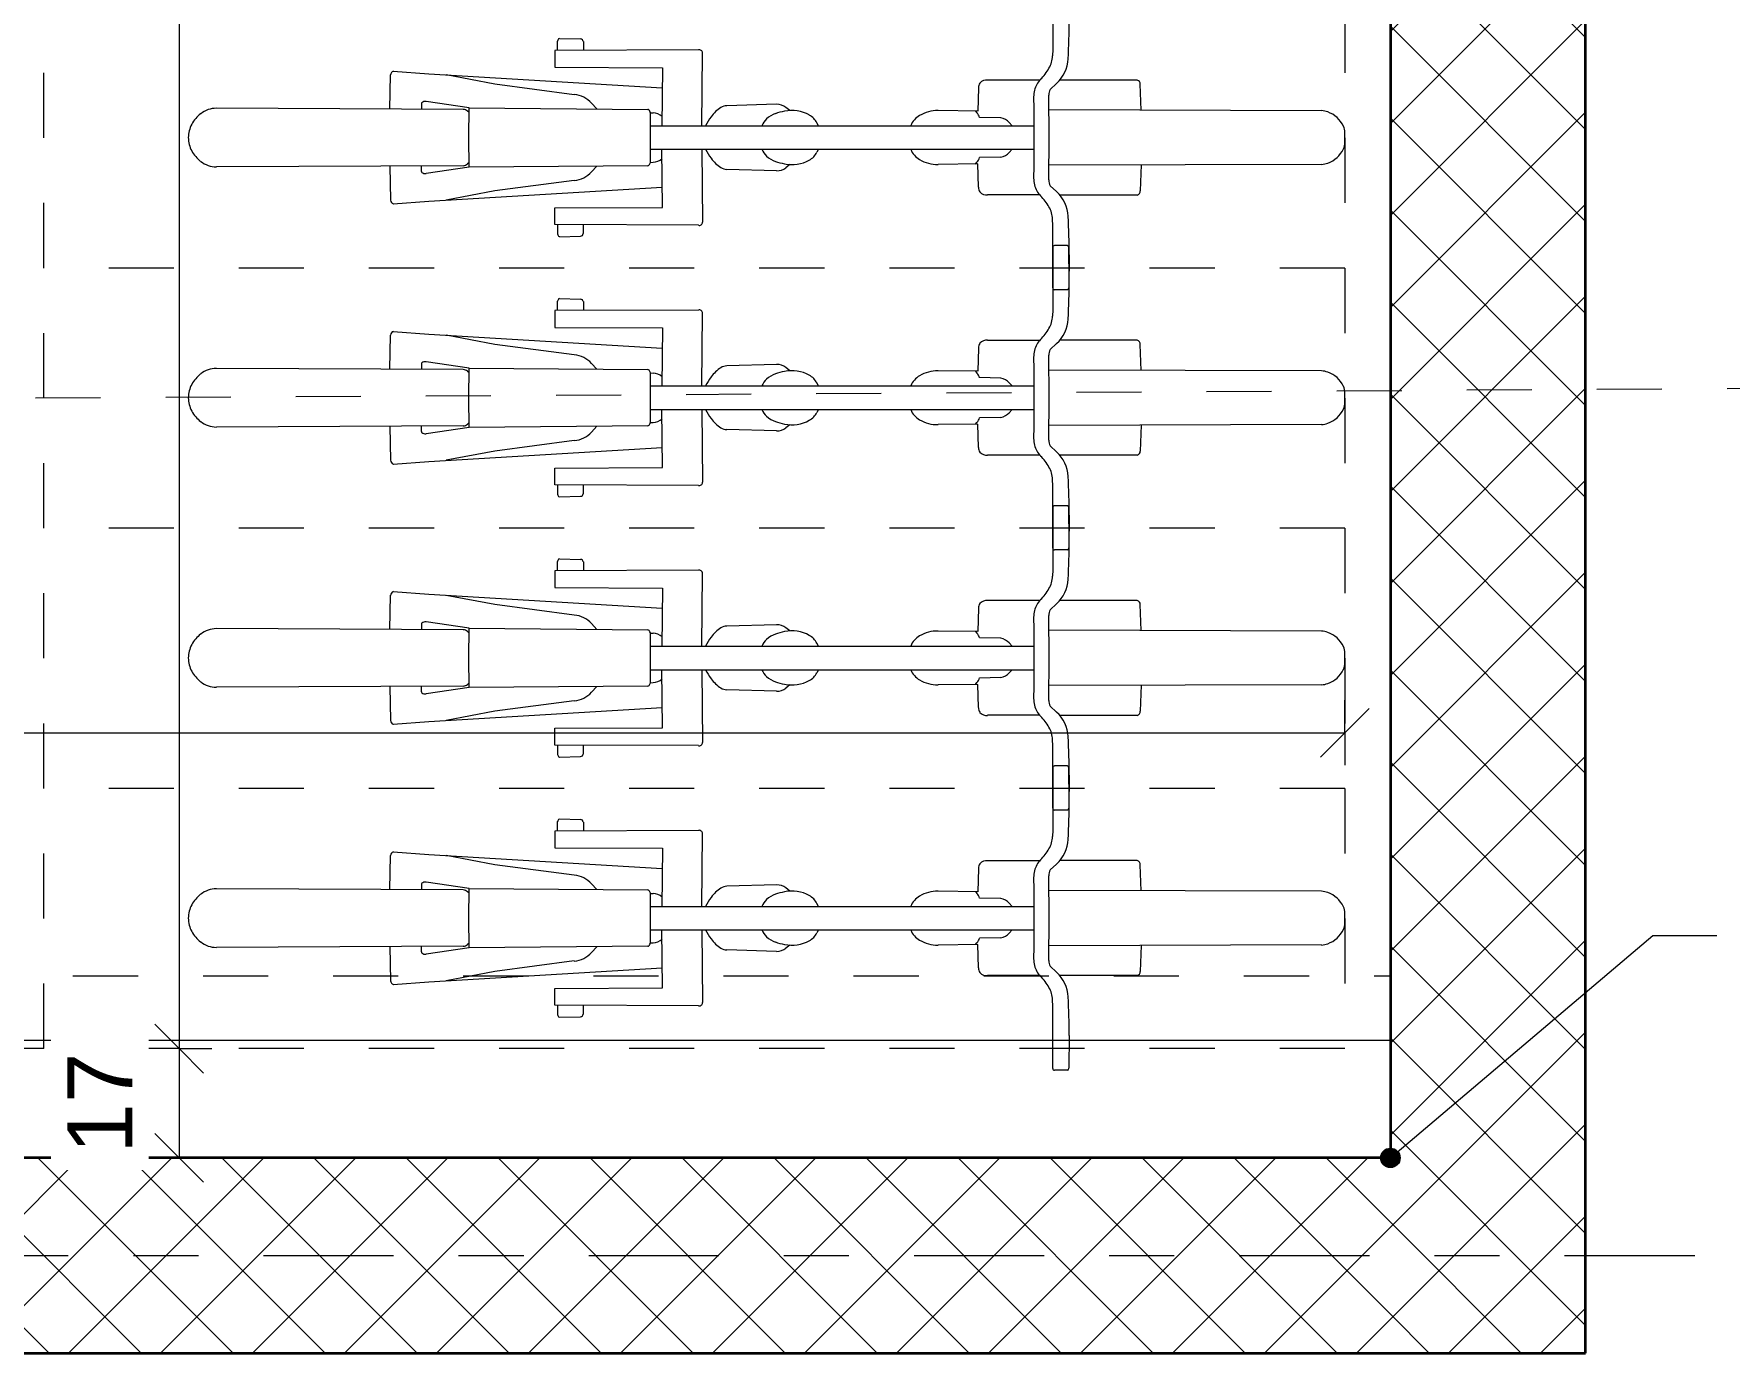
# Model space of a CAD drawing. Header units: metres. Extents: x -86 to 44, y -23 to 39.
# Drawn here: x 23.367 to 25.974, y -17.733 to -15.706 of the extents above; entities that cross this region are included whole.
import ezdxf

# ---------------------------------------------------------------- set-up
doc = ezdxf.new("R2010")
doc.units = ezdxf.units.M
for name, pattern in [('_Rasterlinie_', [0.375, 0.2, -0.05, 0.075, -0.05]), ('_Strichliert - Fein_', [0.15, 0.1, -0.05]), ('_Verdeckte Linien_', [0.15, 0.1, -0.05]), ('Gestrichelt', [0.1, 0.05, -0.05])]:
    doc.linetypes.add(name, pattern=pattern)
for name, color, linetype, lineweight in [('A-____-____-DIMS', 7, 'Continuous', 5), ('A-____-____-DIMS-50', 7, 'Continuous', 5), ('A-DETL-GENF-HDLN', 7, '_Verdeckte Linien_', 9), ('A-DETL-GENF-OTLN', 7, 'Continuous', 9), ('A-FLOR-____-OTLN', 7, 'Continuous', 9), ('A-WALL-____-MCUT', 7, 'Continuous', 35), ('A-WALL-____-PATT', 7, 'Continuous', 35), ('C-PRKG-____-HDLN', 7, '_Verdeckte Linien_', 9), ('C-PRKG-____-OTLN', 7, 'Continuous', 9), ('G-____-____-DIMS', 7, 'Continuous', 5), ('S-GRID-____-OTLN', 7, 'Continuous', 5)]:
    doc.layers.add(name, color=color, linetype=linetype, lineweight=lineweight)
doc.layers.add('A-DETL-____-OTLN', color=5, linetype='Continuous', lineweight=9, true_color=0x0000ff)
doc.styles.add('Arial_1', font='arial.ttf', dxfattribs={"height": 0.1})
doc.dimstyles.new('SUB_Rohbau_fein_6', dxfattribs={"dimscale": 0.3048, "dimtxt": 0.102026, "dimasz": 0.246063, "dimexe": 0.164042, "dimexo": 0.0625, "dimgap": 0.123031, "dimtad": 1, "dimdec": 1, "dimlfac": 100, "dimrnd": 0.5, "dimdsep": 46, "dimtxsty": 'Arial_1', "dimblk1": 'OBLIQUE', "dimblk2": 'OBLIQUE', "dimsah": 1, "dimcen": 0.09, "dimazin": 0, "dimtfac": 1, "dimtdec": 4, "dimtix": 1, "dimtmove": 0, "dimatfit": 3, "dimfxl": 0.164042, "dimfxlon": 1, "dimtvp": 1, "dimtfill": 1, "dimtolj": 1, "dimtzin": 0, "dimarcsym": 2})
doc.dimstyles.new('SUB_Rohbau_fein_7', dxfattribs={"dimscale": 0.3048, "dimtxt": 0.102026, "dimasz": 0.246063, "dimexe": 0.164042, "dimexo": 0.0625, "dimgap": 0.123031, "dimtad": 1, "dimrnd": 0.005, "dimzin": 0, "dimdsep": 46, "dimtxsty": 'Arial_1', "dimblk1": 'OBLIQUE', "dimblk2": 'OBLIQUE', "dimsah": 1, "dimcen": 0.09, "dimazin": 0, "dimtfac": 1, "dimtdec": 4, "dimtix": 1, "dimtmove": 0, "dimatfit": 3, "dimfxl": 0.164042, "dimfxlon": 1, "dimtvp": 1, "dimtfill": 1, "dimtolj": 1, "dimtzin": 0, "dimarcsym": 2})
pattern_1 = [(45, (0, 0), (-0.07071068, 0.07071068), []), (135, (0, 0), (-0.07071068, -0.07071068), [])]

# ---------------------------------------------------------------- blocks, each defined once
blk = doc.blocks.new('Fahrradstellplatz - Fahrradstellplatz-23804821--01_UG_OK_FFB_AF')
at = {"layer": 'A-DETL-GENF-HDLN', "color": 253, "true_color": 0x999999}
for p, q in [((0, 2), (0.4, 2)), ((0, 0), (0, 2)), ((0.4, 2), (0.8, 2)), ((0.4, 0), (0.4, 2)), ((0.4, 0), (0.4, 2)), ((0.8, 2), (1.2, 2)), ((0.8, 0), (0.8, 2)), ((0.8, 0), (0.8, 2)), ((1.2, 2), (1.6, 2)), ((1.2, 0), (1.2, 2)), ((1.2, 0), (1.2, 2)), ((0.4, 0), (0, 0)), ((1.2, 0), (0.8, 0)), ((1.6, 0), (1.2, 0)), ((0.8, 0), (0.4, 0))]:
    blk.add_line(p, q, dxfattribs=at)
at = {"layer": 'A-DETL-GENF-OTLN', "color": 253, "true_color": 0x999999}
for p, q in [((0.1573, 1.3551), (0.1556, 1.7345)), ((0.2439, 1.3551), (0.2456, 1.7345)), ((0.5573, 1.3551), (0.5556, 1.7345)), ((0.6439, 1.3551), (0.6456, 1.7345)), ((0.9573, 1.3551), (0.9556, 1.7345)), ((1.0439, 1.3551), (1.0456, 1.7345)), ((1.3573, 1.3551), (1.3556, 1.7345)), ((1.4439, 1.3551), (1.4456, 1.7345)), ((0.0987, 1.4626), (0.1028, 1.408)), ((0.1568, 1.4679), (0.1043, 1.4669)), ((0.2444, 1.4679), (0.2969, 1.4669)), ((0.3025, 1.4626), (0.2984, 1.408)), ((0.4987, 1.4626), (0.5028, 1.408)), ((0.5568, 1.4679), (0.5043, 1.4669)), ((0.6444, 1.4679), (0.6969, 1.4669)), ((0.7025, 1.4626), (0.6984, 1.408)), ((0.8987, 1.4626), (0.9028, 1.408)), ((0.9568, 1.4679), (0.9043, 1.4669)), ((1.0444, 1.4679), (1.0969, 1.4669)), ((1.1025, 1.4626), (1.0984, 1.408)), ((1.2987, 1.4626), (1.3028, 1.408)), ((1.3568, 1.4679), (1.3043, 1.4669)), ((1.4444, 1.4679), (1.4969, 1.4669)), ((1.5025, 1.4626), (1.4984, 1.408)), ((0.1028, 1.408), (0.1243, 1.0493)), ((0.155, 1.3458), (0.1452, 1.4123)), ((0.1486, 1.4194), (0.157, 1.4194)), ((0.2526, 1.4194), (0.2442, 1.4194)), ((0.2462, 1.3458), (0.256, 1.4123)), ((0.2984, 1.408), (0.2769, 1.0493)), ((0.5028, 1.408), (0.5243, 1.0493)), ((0.555, 1.3458), (0.5452, 1.4123)), ((0.5486, 1.4194), (0.557, 1.4194)), ((0.6526, 1.4194), (0.6442, 1.4194)), ((0.6462, 1.3458), (0.656, 1.4123)), ((0.6984, 1.408), (0.6769, 1.0493)), ((0.9028, 1.408), (0.9243, 1.0493)), ((0.955, 1.3458), (0.9452, 1.4123)), ((0.9486, 1.4194), (0.957, 1.4194)), ((1.0526, 1.4194), (1.0442, 1.4194)), ((1.0462, 1.3458), (1.056, 1.4123)), ((1.0984, 1.408), (1.0769, 1.0493)), ((1.3028, 1.408), (1.3243, 1.0493)), ((1.355, 1.3458), (1.3452, 1.4123)), ((1.3486, 1.4194), (1.357, 1.4194)), ((1.4526, 1.4194), (1.4442, 1.4194)), ((1.4462, 1.3458), (1.456, 1.4123)), ((1.4984, 1.408), (1.4769, 1.0493)), ((0.1186, 1.3065), (0.1044, 1.3816)), ((0.2826, 1.3065), (0.2968, 1.3816)), ((0.5186, 1.3065), (0.5044, 1.3816)), ((0.6826, 1.3065), (0.6968, 1.3816)), ((0.9186, 1.3065), (0.9044, 1.3816)), ((1.0826, 1.3065), (1.0968, 1.3816)), ((1.3186, 1.3065), (1.3044, 1.3816)), ((1.4826, 1.3065), (1.4968, 1.3816)), ((0.155, 1.3458), (0.2006, 1.3465)), ((0.1573, 1.0716), (0.155, 1.3458)), ((0.1623, 1.3459), (0.16, 1.3486)), ((0.2006, 1.3465), (0.2462, 1.3458)), ((0.2389, 1.3459), (0.2411, 1.3486)), ((0.2462, 1.3458), (0.2439, 1.0716)), ((0.555, 1.3458), (0.6006, 1.3465)), ((0.5573, 1.0716), (0.555, 1.3458)), ((0.5623, 1.3459), (0.56, 1.3486)), ((0.6006, 1.3465), (0.6462, 1.3458)), ((0.6389, 1.3459), (0.6411, 1.3486)), ((0.6462, 1.3458), (0.6439, 1.0716)), ((0.955, 1.3458), (1.0006, 1.3465)), ((0.9573, 1.0716), (0.955, 1.3458)), ((0.9623, 1.3459), (0.96, 1.3486)), ((1.0006, 1.3465), (1.0462, 1.3458)), ((1.0389, 1.3459), (1.0411, 1.3486)), ((1.0462, 1.3458), (1.0439, 1.0716)), ((1.355, 1.3458), (1.4006, 1.3465)), ((1.3573, 1.0716), (1.355, 1.3458)), ((1.3623, 1.3459), (1.36, 1.3486)), ((1.4006, 1.3465), (1.4462, 1.3458)), ((1.4389, 1.3459), (1.4411, 1.3486)), ((1.4462, 1.3458), (1.4439, 1.0716)), ((0.1347, 1.1845), (0.1186, 1.3065)), ((0.2664, 1.1845), (0.2826, 1.3065)), ((0.5347, 1.1845), (0.5186, 1.3065)), ((0.6664, 1.1845), (0.6826, 1.3065)), ((0.9347, 1.1845), (0.9186, 1.3065)), ((1.0664, 1.1845), (1.0826, 1.3065)), ((1.3347, 1.1845), (1.3186, 1.3065)), ((1.4664, 1.1845), (1.4826, 1.3065)), ((0.0482, 1.2074), (0.0491, 1.1747)), ((0.0666, 1.2102), (0.0523, 1.21)), ((0.0658, 0.9937), (0.0667, 1.2142)), ((0.0667, 1.2142), (0.0925, 1.2142)), ((0.0925, 1.2142), (0.0933, 1.049)), ((0.3087, 1.2142), (0.3079, 1.049)), ((0.3345, 1.2142), (0.3087, 1.2142)), ((0.3354, 0.9937), (0.3345, 1.2142)), ((0.3345, 1.2102), (0.3489, 1.21)), ((0.353, 1.2074), (0.3521, 1.1747)), ((0.4482, 1.2074), (0.4491, 1.1747)), ((0.4666, 1.2102), (0.4523, 1.21)), ((0.4658, 0.9937), (0.4667, 1.2142)), ((0.4667, 1.2142), (0.4925, 1.2142)), ((0.4925, 1.2142), (0.4933, 1.049)), ((0.7087, 1.2142), (0.7079, 1.049)), ((0.7345, 1.2142), (0.7087, 1.2142)), ((0.7354, 0.9937), (0.7345, 1.2142)), ((0.7345, 1.2102), (0.7489, 1.21)), ((0.753, 1.2074), (0.7521, 1.1747)), ((0.8482, 1.2074), (0.8491, 1.1747)), ((0.8666, 1.2102), (0.8523, 1.21)), ((0.8658, 0.9937), (0.8667, 1.2142)), ((0.8667, 1.2142), (0.8925, 1.2142)), ((0.8925, 1.2142), (0.8933, 1.049)), ((1.1087, 1.2142), (1.1079, 1.049)), ((1.1345, 1.2142), (1.1087, 1.2142)), ((1.1354, 0.9937), (1.1345, 1.2142)), ((1.1345, 1.2102), (1.1489, 1.21)), ((1.153, 1.2074), (1.1521, 1.1747)), ((1.2482, 1.2074), (1.2491, 1.1747)), ((1.2666, 1.2102), (1.2523, 1.21)), ((1.2658, 0.9937), (1.2667, 1.2142)), ((1.2667, 1.2142), (1.2925, 1.2142)), ((1.2925, 1.2142), (1.2933, 1.049)), ((1.5087, 1.2142), (1.5079, 1.049)), ((1.5345, 1.2142), (1.5087, 1.2142)), ((1.5354, 0.9937), (1.5345, 1.2142)), ((1.5345, 1.2102), (1.5489, 1.21)), ((1.553, 1.2074), (1.5521, 1.1747)), ((0.0529, 1.1705), (0.0665, 1.1702)), ((0.1567, 1.1498), (0.1478, 1.1579)), ((0.2445, 1.1498), (0.2534, 1.1579)), ((0.3483, 1.1705), (0.3347, 1.1702)), ((0.4529, 1.1705), (0.4665, 1.1702)), ((0.5567, 1.1498), (0.5478, 1.1579)), ((0.6445, 1.1498), (0.6534, 1.1579)), ((0.7483, 1.1705), (0.7347, 1.1702)), ((0.8529, 1.1705), (0.8665, 1.1702)), ((0.9567, 1.1498), (0.9478, 1.1579)), ((1.0445, 1.1498), (1.0534, 1.1579)), ((1.1483, 1.1705), (1.1347, 1.1702)), ((1.2529, 1.1705), (1.2665, 1.1702)), ((1.3567, 1.1498), (1.3478, 1.1579)), ((1.4445, 1.1498), (1.4534, 1.1579)), ((1.5483, 1.1705), (1.5347, 1.1702)), ((0.0933, 1.049), (0.1825, 1.0497)), ((0.1604, 1.0681), (0.1621, 1.0675)), ((0.1621, 1.0675), (0.2006, 1.0674)), ((0.1624, 1.0675), (0.1627, 1.0634)), ((0.1825, 1.0675), (0.1825, 0.478)), ((0.2006, 1.0674), (0.2391, 1.0675)), ((0.2187, 1.0675), (0.2187, 0.478)), ((0.3079, 1.049), (0.2187, 1.0497)), ((0.2387, 1.0675), (0.2385, 1.0634)), ((0.2391, 1.0675), (0.2408, 1.0681)), ((0.4933, 1.049), (0.5825, 1.0497)), ((0.5604, 1.0681), (0.5621, 1.0675)), ((0.5621, 1.0675), (0.6006, 1.0674)), ((0.5624, 1.0675), (0.5627, 1.0634)), ((0.5825, 1.0675), (0.5825, 0.478)), ((0.6006, 1.0674), (0.6391, 1.0675)), ((0.6187, 1.0675), (0.6187, 0.478)), ((0.7079, 1.049), (0.6187, 1.0497)), ((0.6387, 1.0675), (0.6385, 1.0634)), ((0.6391, 1.0675), (0.6408, 1.0681)), ((0.8933, 1.049), (0.9825, 1.0497)), ((0.9604, 1.0681), (0.9621, 1.0675)), ((0.9621, 1.0675), (1.0006, 1.0674)), ((0.9624, 1.0675), (0.9627, 1.0634)), ((0.9825, 1.0675), (0.9825, 0.478)), ((1.0006, 1.0674), (1.0391, 1.0675)), ((1.0187, 1.0675), (1.0187, 0.478)), ((1.1079, 1.049), (1.0187, 1.0497)), ((1.0387, 1.0675), (1.0385, 1.0634)), ((1.0391, 1.0675), (1.0408, 1.0681)), ((1.2933, 1.049), (1.3825, 1.0497)), ((1.3604, 1.0681), (1.3621, 1.0675)), ((1.3621, 1.0675), (1.4006, 1.0674)), ((1.3624, 1.0675), (1.3627, 1.0634)), ((1.3825, 1.0675), (1.3825, 0.478)), ((1.4006, 1.0674), (1.4391, 1.0675)), ((1.4187, 1.0675), (1.4187, 0.478)), ((1.5079, 1.049), (1.4187, 1.0497)), ((1.4387, 1.0675), (1.4385, 1.0634)), ((1.4391, 1.0675), (1.4408, 1.0681)), ((0.1825, 0.9883), (0.0707, 0.9872)), ((0.2187, 0.9883), (0.3305, 0.9872)), ((0.5825, 0.9883), (0.4707, 0.9872)), ((0.6187, 0.9883), (0.7305, 0.9872)), ((0.9825, 0.9883), (0.8707, 0.9872)), ((1.0187, 0.9883), (1.1305, 0.9872)), ((1.3825, 0.9883), (1.2707, 0.9872)), ((1.4187, 0.9883), (1.5305, 0.9872)), ((0.1495, 0.8735), (0.1517, 0.95)), ((0.2517, 0.8735), (0.2495, 0.95)), ((0.5495, 0.8735), (0.5517, 0.95)), ((0.6517, 0.8735), (0.6495, 0.95)), ((0.9495, 0.8735), (0.9517, 0.95)), ((1.0517, 0.8735), (1.0495, 0.95)), ((1.3495, 0.8735), (1.3517, 0.95)), ((1.4517, 0.8735), (1.4495, 0.95)), ((0.1591, 0.8532), (0.1542, 0.8592)), ((0.2421, 0.8532), (0.247, 0.8592)), ((0.5591, 0.8532), (0.5542, 0.8592)), ((0.6421, 0.8532), (0.647, 0.8592)), ((0.9591, 0.8532), (0.9542, 0.8592)), ((1.0421, 0.8532), (1.047, 0.8592)), ((1.3591, 0.8532), (1.3542, 0.8592)), ((1.4421, 0.8532), (1.447, 0.8592)), ((0.1825, 0.809), (0.1779, 0.8114)), ((0.2187, 0.809), (0.2233, 0.8114)), ((0.5825, 0.809), (0.5779, 0.8114)), ((0.6187, 0.809), (0.6233, 0.8114)), ((0.9825, 0.809), (0.9779, 0.8114)), ((1.0187, 0.809), (1.0233, 0.8114)), ((1.3825, 0.809), (1.3779, 0.8114)), ((1.4187, 0.809), (1.4233, 0.8114)), ((0.16, 0.564), (0.1592, 0.6253)), ((0.2412, 0.564), (0.242, 0.6253)), ((0.56, 0.564), (0.5592, 0.6253)), ((0.6412, 0.564), (0.642, 0.6253)), ((0.96, 0.564), (0.9592, 0.6253)), ((1.0412, 0.564), (1.042, 0.6253)), ((1.36, 0.564), (1.3592, 0.6253)), ((1.4412, 0.564), (1.442, 0.6253)), ((0.1124, 0.469), (0.1124, 0.5492)), ((0.1242, 0.5633), (0.16, 0.564)), ((0.1599, 0.5677), (0.1626, 0.5655)), ((0.1703, 0.5287), (0.1697, 0.5614)), ((0.2309, 0.5287), (0.2315, 0.5614)), ((0.2413, 0.5677), (0.2386, 0.5655)), ((0.277, 0.5633), (0.2412, 0.564)), ((0.2888, 0.469), (0.2888, 0.5492)), ((0.5124, 0.469), (0.5124, 0.5492)), ((0.5242, 0.5633), (0.56, 0.564)), ((0.5599, 0.5677), (0.5626, 0.5655)), ((0.5703, 0.5287), (0.5697, 0.5614)), ((0.6309, 0.5287), (0.6315, 0.5614)), ((0.6413, 0.5677), (0.6386, 0.5655)), ((0.677, 0.5633), (0.6412, 0.564)), ((0.6888, 0.469), (0.6888, 0.5492)), ((0.9124, 0.469), (0.9124, 0.5492)), ((0.9242, 0.5633), (0.96, 0.564)), ((0.9599, 0.5677), (0.9626, 0.5655)), ((0.9703, 0.5287), (0.9697, 0.5614)), ((1.0309, 0.5287), (1.0315, 0.5614)), ((1.0413, 0.5677), (1.0386, 0.5655)), ((1.077, 0.5633), (1.0412, 0.564)), ((1.0888, 0.469), (1.0888, 0.5492)), ((1.3124, 0.469), (1.3124, 0.5492)), ((1.3242, 0.5633), (1.36, 0.564)), ((1.3599, 0.5677), (1.3626, 0.5655)), ((1.3703, 0.5287), (1.3697, 0.5614)), ((1.4309, 0.5287), (1.4315, 0.5614)), ((1.4413, 0.5677), (1.4386, 0.5655)), ((1.477, 0.5633), (1.4412, 0.564)), ((1.4888, 0.469), (1.4888, 0.5492)), ((0.1825, 0.5111), (0.1776, 0.516)), ((0.2187, 0.5111), (0.2236, 0.516)), ((0.5825, 0.5111), (0.5776, 0.516)), ((0.6187, 0.5111), (0.6236, 0.516)), ((0.9825, 0.5111), (0.9776, 0.516)), ((1.0187, 0.5111), (1.0236, 0.516)), ((1.3825, 0.5111), (1.3776, 0.516)), ((1.4187, 0.5111), (1.4236, 0.516)), ((0.2006, 0.4779), (0.1482, 0.4781)), ((0.253, 0.4781), (0.2006, 0.4779)), ((0.6006, 0.4779), (0.5482, 0.4781)), ((0.653, 0.4781), (0.6006, 0.4779)), ((1.0006, 0.4779), (0.9482, 0.4781)), ((1.053, 0.4781), (1.0006, 0.4779)), ((1.4006, 0.4779), (1.3482, 0.4781)), ((1.453, 0.4781), (1.4006, 0.4779)), ((-0.0333, 0.4263), (-0.0333, 0.4463)), ((-0.0305, 0.4488), (0.0654, 0.4486)), ((0.0654, 0.4486), (0.0751, 0.4491)), ((0.1266, 0.4527), (0.1174, 0.443)), ((0.1354, 0.4549), (0.2006, 0.4547)), ((0.1593, 0.0357), (0.1581, 0.4548)), ((0.2006, 0.4547), (0.2658, 0.4549)), ((0.2419, 0.0357), (0.2431, 0.4548)), ((0.2746, 0.4527), (0.2838, 0.443)), ((0.3358, 0.4486), (0.3261, 0.4491)), ((0.4317, 0.4488), (0.3358, 0.4486)), ((0.3667, 0.4263), (0.3667, 0.4463)), ((0.3695, 0.4488), (0.4654, 0.4486)), ((0.4345, 0.4263), (0.4345, 0.4463)), ((0.4654, 0.4486), (0.4751, 0.4491)), ((0.5266, 0.4527), (0.5174, 0.443)), ((0.5354, 0.4549), (0.6006, 0.4547)), ((0.5593, 0.0357), (0.5581, 0.4548)), ((0.6006, 0.4547), (0.6658, 0.4549)), ((0.6419, 0.0357), (0.6431, 0.4548)), ((0.6746, 0.4527), (0.6838, 0.443)), ((0.7358, 0.4486), (0.7261, 0.4491)), ((0.8317, 0.4488), (0.7358, 0.4486)), ((0.7667, 0.4263), (0.7667, 0.4463)), ((0.7695, 0.4488), (0.8654, 0.4486)), ((0.8345, 0.4263), (0.8345, 0.4463)), ((0.8654, 0.4486), (0.8751, 0.4491)), ((0.9266, 0.4527), (0.9174, 0.443)), ((0.9354, 0.4549), (1.0006, 0.4547)), ((0.9593, 0.0357), (0.9581, 0.4548)), ((1.0006, 0.4547), (1.0658, 0.4549)), ((1.0419, 0.0357), (1.0431, 0.4548)), ((1.0746, 0.4527), (1.0838, 0.443)), ((1.1358, 0.4486), (1.1261, 0.4491)), ((1.2317, 0.4488), (1.1358, 0.4486)), ((1.1667, 0.4263), (1.1667, 0.4463)), ((1.1695, 0.4488), (1.2654, 0.4486)), ((1.2345, 0.4263), (1.2345, 0.4463)), ((1.2654, 0.4486), (1.2751, 0.4491)), ((1.3266, 0.4527), (1.3174, 0.443)), ((1.3354, 0.4549), (1.4006, 0.4547)), ((1.3593, 0.0357), (1.3581, 0.4548)), ((1.4006, 0.4547), (1.4658, 0.4549)), ((1.4419, 0.0357), (1.4431, 0.4548)), ((1.4746, 0.4527), (1.4838, 0.443)), ((1.5358, 0.4486), (1.5261, 0.4491)), ((1.6317, 0.4488), (1.5358, 0.4486)), ((0.0202, 0.4238), (-0.0302, 0.4242)), ((0.1122, 0.3193), (0.1122, 0.4382)), ((0.289, 0.3193), (0.289, 0.4382)), ((0.4202, 0.4238), (0.3698, 0.4242)), ((0.381, 0.4238), (0.4314, 0.4242)), ((0.5122, 0.3193), (0.5122, 0.4382)), ((0.689, 0.3193), (0.689, 0.4382)), ((0.8202, 0.4238), (0.7698, 0.4242)), ((0.781, 0.4238), (0.8314, 0.4242)), ((0.9122, 0.3193), (0.9122, 0.4382)), ((1.089, 0.3193), (1.089, 0.4382)), ((1.2202, 0.4238), (1.1698, 0.4242)), ((1.181, 0.4238), (1.2314, 0.4242)), ((1.3122, 0.3193), (1.3122, 0.4382)), ((1.489, 0.3193), (1.489, 0.4382)), ((0.1585, 0.3133), (0.1186, 0.3144)), ((0.2427, 0.3133), (0.2826, 0.3144)), ((0.5585, 0.3133), (0.5186, 0.3144)), ((0.6427, 0.3133), (0.6826, 0.3144)), ((0.9585, 0.3133), (0.9186, 0.3144)), ((1.0427, 0.3133), (1.0826, 0.3144)), ((1.3585, 0.3133), (1.3186, 0.3144)), ((1.4427, 0.3133), (1.4826, 0.3144)), ((0.1931, 0), (0.2006, 0)), ((0.2006, 0), (0.2081, 0)), ((0.9931, 0), (1.0006, 0)), ((1.0006, 0), (1.0081, 0)), ((1.3931, 0), (1.4006, 0)), ((1.4006, 0), (1.4081, 0)), ((0.5931, 0), (0.6006, 0)), ((0.6006, 0), (0.6081, 0))]:
    blk.add_line(p, q, dxfattribs=at)
for centre, radius, start, end in [((0.2007, 1.7348), 0.0429, 90.2027, 118.8234), ((0.2004, 1.7348), 0.0429, 61.1766, 89.7973), ((0.6007, 1.7348), 0.0429, 90.2027, 118.8234), ((0.6004, 1.7348), 0.0429, 61.1766, 89.7973), ((1.0007, 1.7348), 0.0429, 90.2027, 118.8234), ((1.0004, 1.7348), 0.0429, 61.1766, 89.7973), ((1.4007, 1.7348), 0.0429, 90.2027, 118.8234), ((1.4004, 1.7348), 0.0429, 61.1766, 89.7973), ((0.1944, 1.7346), 0.0388, 141.5969, 180.2571), ((0.2058, 1.7256), 0.0534, 118.8234, 141.5969), ((0.1954, 1.7256), 0.0534, 38.4031, 61.1766), ((0.2068, 1.7346), 0.0388, 359.7429, 38.4031), ((0.5944, 1.7346), 0.0388, 141.5969, 180.2571), ((0.6058, 1.7256), 0.0534, 118.8234, 141.5969), ((0.5954, 1.7256), 0.0534, 38.4031, 61.1766), ((0.6068, 1.7346), 0.0388, 359.7429, 38.4031), ((0.9944, 1.7346), 0.0388, 141.5969, 180.2571), ((1.0058, 1.7256), 0.0534, 118.8234, 141.5969), ((0.9954, 1.7256), 0.0534, 38.4031, 61.1766), ((1.0068, 1.7346), 0.0388, 359.7429, 38.4031), ((1.3944, 1.7346), 0.0388, 141.5969, 180.2571), ((1.4058, 1.7256), 0.0534, 118.8234, 141.5969), ((1.3954, 1.7256), 0.0534, 38.4031, 61.1766), ((1.4068, 1.7346), 0.0388, 359.7429, 38.4031), ((0.1045, 1.4608), 0.00606, 91.0937, 163.2001), ((0.2967, 1.4608), 0.00606, 16.7999, 88.9063), ((0.5045, 1.4608), 0.00606, 91.0937, 163.2001), ((0.6967, 1.4608), 0.00606, 16.7999, 88.9063), ((0.9045, 1.4608), 0.00606, 91.0937, 163.2001), ((1.0967, 1.4608), 0.00606, 16.7999, 88.9063), ((1.3045, 1.4608), 0.00606, 91.0937, 163.2001), ((1.4967, 1.4608), 0.00606, 16.7999, 88.9063), ((0.1532, 1.4134), 0.00806, 139.5195, 188.3681), ((0.1486, 1.4174), 0.00199, 89.2163, 139.5195), ((0.2526, 1.4174), 0.00199, 40.4805, 90.7837), ((0.248, 1.4134), 0.00806, 351.6319, 40.4805), ((0.5532, 1.4134), 0.00806, 139.5195, 188.3681), ((0.5486, 1.4174), 0.00199, 89.2163, 139.5195), ((0.6526, 1.4174), 0.00199, 40.4805, 90.7837), ((0.648, 1.4134), 0.00806, 351.6319, 40.4805), ((0.9532, 1.4134), 0.00806, 139.5195, 188.3681), ((0.9486, 1.4174), 0.00199, 89.2163, 139.5195), ((1.0526, 1.4174), 0.00199, 40.4805, 90.7837), ((1.048, 1.4134), 0.00806, 351.6319, 40.4805), ((1.3532, 1.4134), 0.00806, 139.5195, 188.3681), ((1.3486, 1.4174), 0.00199, 89.2163, 139.5195), ((1.4526, 1.4174), 0.00199, 40.4805, 90.7837), ((1.448, 1.4134), 0.00806, 351.6319, 40.4805), ((0.1689, 1.3562), 0.0117, 185.1134, 220.3907), ((0.2323, 1.3562), 0.0117, 319.6093, 354.8866), ((0.5689, 1.3562), 0.0117, 185.1134, 220.3907), ((0.6323, 1.3562), 0.0117, 319.6093, 354.8866), ((0.9689, 1.3562), 0.0117, 185.1134, 220.3907), ((1.0323, 1.3562), 0.0117, 319.6093, 354.8866), ((1.3689, 1.3562), 0.0117, 185.1134, 220.3907), ((1.4323, 1.3562), 0.0117, 319.6093, 354.8866), ((0.0524, 1.2054), 0.00464, 90.4692, 154.4859), ((0.3488, 1.2054), 0.00464, 25.5141, 89.5308), ((0.4524, 1.2054), 0.00464, 90.4692, 154.4859), ((0.7488, 1.2054), 0.00464, 25.5141, 89.5308), ((0.8524, 1.2054), 0.00464, 90.4692, 154.4859), ((1.1488, 1.2054), 0.00464, 25.5141, 89.5308), ((1.2524, 1.2054), 0.00464, 90.4692, 154.4859), ((1.5488, 1.2054), 0.00464, 25.5141, 89.5308), ((0.0535, 1.1749), 0.00438, 181.6744, 261.5061), ((0.1758, 1.1882), 0.0413, 185.2207, 227.2443), ((0.2254, 1.1882), 0.0413, 312.7557, 354.7793), ((0.3477, 1.1749), 0.00438, 278.4939, 358.3256), ((0.4535, 1.1749), 0.00438, 181.6744, 261.5061), ((0.5758, 1.1882), 0.0413, 185.2207, 227.2443), ((0.6254, 1.1882), 0.0413, 312.7557, 354.7793), ((0.7477, 1.1749), 0.00438, 278.4939, 358.3256), ((0.8535, 1.1749), 0.00438, 181.6744, 261.5061), ((0.9758, 1.1882), 0.0413, 185.2207, 227.2443), ((1.0254, 1.1882), 0.0413, 312.7557, 354.7793), ((1.1477, 1.1749), 0.00438, 278.4939, 358.3256), ((1.2535, 1.1749), 0.00438, 181.6744, 261.5061), ((1.3758, 1.1882), 0.0413, 185.2207, 227.2443), ((1.4254, 1.1882), 0.0413, 312.7557, 354.7793), ((1.5477, 1.1749), 0.00438, 278.4939, 358.3256), ((0.162, 1.0727), 0.00483, 193.2596, 250.1257), ((0.2392, 1.0727), 0.00483, 289.8743, 346.7404), ((0.562, 1.0727), 0.00483, 193.2596, 250.1257), ((0.6392, 1.0727), 0.00483, 289.8743, 346.7404), ((0.962, 1.0727), 0.00483, 193.2596, 250.1257), ((1.0392, 1.0727), 0.00483, 289.8743, 346.7404), ((1.362, 1.0727), 0.00483, 193.2596, 250.1257), ((1.4392, 1.0727), 0.00483, 289.8743, 346.7404), ((0.1854, 1.0646), 0.0228, 183.0499, 221.2324), ((0.2158, 1.0646), 0.0228, 318.7676, 356.9501), ((0.5854, 1.0646), 0.0228, 183.0499, 221.2324), ((0.6158, 1.0646), 0.0228, 318.7676, 356.9501), ((0.9854, 1.0646), 0.0228, 183.0499, 221.2324), ((1.0158, 1.0646), 0.0228, 318.7676, 356.9501), ((1.3854, 1.0646), 0.0228, 183.0499, 221.2324), ((1.4158, 1.0646), 0.0228, 318.7676, 356.9501), ((0.0706, 0.9923), 0.00508, 164.2179, 270.5532), ((0.3305, 0.9923), 0.00508, 269.4468, 15.7821), ((0.4706, 0.9923), 0.00508, 164.2179, 270.5532), ((0.7305, 0.9923), 0.00508, 269.4468, 15.7821), ((0.8706, 0.9923), 0.00508, 164.2179, 270.5532), ((1.1305, 0.9923), 0.00508, 269.4468, 15.7821), ((1.2706, 0.9923), 0.00508, 164.2179, 270.5532), ((1.5305, 0.9923), 0.00508, 269.4468, 15.7821), ((0.2028, 0.9281), 0.0574, 126.5019, 147.5068), ((0.2288, 0.893), 0.1011, 117.2613, 126.5019), ((0.1724, 0.893), 0.1011, 53.4981, 62.7387), ((0.1984, 0.9281), 0.0574, 32.4932, 53.4981), ((0.6028, 0.9281), 0.0574, 126.5019, 147.5068), ((0.6288, 0.893), 0.1011, 117.2613, 126.5019), ((0.5724, 0.893), 0.1011, 53.4981, 62.7387), ((0.5984, 0.9281), 0.0574, 32.4932, 53.4981), ((1.0028, 0.9281), 0.0574, 126.5019, 147.5068), ((1.0288, 0.893), 0.1011, 117.2613, 126.5019), ((0.9724, 0.893), 0.1011, 53.4981, 62.7387), ((0.9984, 0.9281), 0.0574, 32.4932, 53.4981), ((1.4028, 0.9281), 0.0574, 126.5019, 147.5068), ((1.4288, 0.893), 0.1011, 117.2613, 126.5019), ((1.3724, 0.893), 0.1011, 53.4981, 62.7387), ((1.3984, 0.9281), 0.0574, 32.4932, 53.4981), ((0.1693, 0.9495), 0.0176, 147.5068, 178.3381), ((0.2319, 0.9495), 0.0176, 1.6619, 32.4932), ((0.5693, 0.9495), 0.0176, 147.5068, 178.3381), ((0.6319, 0.9495), 0.0176, 1.6619, 32.4932), ((0.9693, 0.9495), 0.0176, 147.5068, 178.3381), ((1.0319, 0.9495), 0.0176, 1.6619, 32.4932), ((1.3693, 0.9495), 0.0176, 147.5068, 178.3381), ((1.4319, 0.9495), 0.0176, 1.6619, 32.4932), ((0.1986, 0.8634), 0.0367, 136.3239, 161.1879), ((0.1961, 0.8658), 0.0333, 114.1511, 136.3239), ((0.2051, 0.8658), 0.0333, 43.6761, 65.8489), ((0.2026, 0.8634), 0.0367, 18.8121, 43.6761), ((0.5986, 0.8634), 0.0367, 136.3239, 161.1879), ((0.5961, 0.8658), 0.0333, 114.1511, 136.3239), ((0.6051, 0.8658), 0.0333, 43.6761, 65.8489), ((0.6026, 0.8634), 0.0367, 18.8121, 43.6761), ((0.9986, 0.8634), 0.0367, 136.3239, 161.1879), ((0.9961, 0.8658), 0.0333, 114.1511, 136.3239), ((1.0051, 0.8658), 0.0333, 43.6761, 65.8489), ((1.0026, 0.8634), 0.0367, 18.8121, 43.6761), ((1.3986, 0.8634), 0.0367, 136.3239, 161.1879), ((1.3961, 0.8658), 0.0333, 114.1511, 136.3239), ((1.4051, 0.8658), 0.0333, 43.6761, 65.8489), ((1.4026, 0.8634), 0.0367, 18.8121, 43.6761), ((0.1712, 0.8728), 0.0217, 178.2161, 218.6857), ((0.2151, 0.8501), 0.0561, 168.5086, 208.7294), ((0.271, 0.8388), 0.1131, 161.1879, 168.5086), ((0.1861, 0.8501), 0.0561, 331.2706, 11.4914), ((0.1302, 0.8388), 0.1131, 11.4914, 18.8121), ((0.23, 0.8728), 0.0217, 321.3143, 1.7839), ((0.5712, 0.8728), 0.0217, 178.2161, 218.6857), ((0.6151, 0.8501), 0.0561, 168.5086, 208.7294), ((0.671, 0.8388), 0.1131, 161.1879, 168.5086), ((0.5861, 0.8501), 0.0561, 331.2706, 11.4914), ((0.5302, 0.8388), 0.1131, 11.4914, 18.8121), ((0.63, 0.8728), 0.0217, 321.3143, 1.7839), ((0.9712, 0.8728), 0.0217, 178.2161, 218.6857), ((1.0151, 0.8501), 0.0561, 168.5086, 208.7294), ((1.071, 0.8388), 0.1131, 161.1879, 168.5086), ((0.9861, 0.8501), 0.0561, 331.2706, 11.4914), ((0.9302, 0.8388), 0.1131, 11.4914, 18.8121), ((1.03, 0.8728), 0.0217, 321.3143, 1.7839), ((1.3712, 0.8728), 0.0217, 178.2161, 218.6857), ((1.4151, 0.8501), 0.0561, 168.5086, 208.7294), ((1.471, 0.8388), 0.1131, 161.1879, 168.5086), ((1.3861, 0.8501), 0.0561, 331.2706, 11.4914), ((1.3302, 0.8388), 0.1131, 11.4914, 18.8121), ((1.43, 0.8728), 0.0217, 321.3143, 1.7839), ((0.1914, 0.8372), 0.0291, 208.7294, 242.3562), ((0.2097, 0.8372), 0.0291, 297.6438, 331.2706), ((0.5914, 0.8372), 0.0291, 208.7294, 242.3562), ((0.6097, 0.8372), 0.0291, 297.6438, 331.2706), ((0.9914, 0.8372), 0.0291, 208.7294, 242.3562), ((1.0097, 0.8372), 0.0291, 297.6438, 331.2706), ((1.3914, 0.8372), 0.0291, 208.7294, 242.3562), ((1.4097, 0.8372), 0.0291, 297.6438, 331.2706), ((0.2138, 0.626), 0.0546, 149.4774, 180.6909), ((0.1952, 0.6369), 0.033, 113.0393, 149.4774), ((0.206, 0.6369), 0.033, 30.5226, 66.9607), ((0.1874, 0.626), 0.0546, 359.3091, 30.5226), ((0.6138, 0.626), 0.0546, 149.4774, 180.6909), ((0.5952, 0.6369), 0.033, 113.0393, 149.4774), ((0.606, 0.6369), 0.033, 30.5226, 66.9607), ((0.5874, 0.626), 0.0546, 359.3091, 30.5226), ((1.0138, 0.626), 0.0546, 149.4774, 180.6909), ((0.9952, 0.6369), 0.033, 113.0393, 149.4774), ((1.006, 0.6369), 0.033, 30.5226, 66.9607), ((0.9874, 0.626), 0.0546, 359.3091, 30.5226), ((1.4138, 0.626), 0.0546, 149.4774, 180.6909), ((1.3952, 0.6369), 0.033, 113.0393, 149.4774), ((1.406, 0.6369), 0.033, 30.5226, 66.9607), ((1.3874, 0.626), 0.0546, 359.3091, 30.5226), ((0.1247, 0.551), 0.0125, 128.2192, 188.3038), ((0.1241, 0.5518), 0.0115, 89.7991, 128.2192), ((0.177, 0.5825), 0.0223, 229.8575, 251.052), ((0.2242, 0.5825), 0.0223, 288.948, 310.1425), ((0.2771, 0.5518), 0.0115, 51.7808, 90.2009), ((0.2765, 0.551), 0.0125, 351.6962, 51.7808), ((0.5247, 0.551), 0.0125, 128.2192, 188.3038), ((0.5241, 0.5518), 0.0115, 89.7991, 128.2192), ((0.577, 0.5825), 0.0223, 229.8575, 251.052), ((0.6242, 0.5825), 0.0223, 288.948, 310.1425), ((0.6771, 0.5518), 0.0115, 51.7808, 90.2009), ((0.6765, 0.551), 0.0125, 351.6962, 51.7808), ((0.9247, 0.551), 0.0125, 128.2192, 188.3038), ((0.9241, 0.5518), 0.0115, 89.7991, 128.2192), ((0.977, 0.5825), 0.0223, 229.8575, 251.052), ((1.0242, 0.5825), 0.0223, 288.948, 310.1425), ((1.0771, 0.5518), 0.0115, 51.7808, 90.2009), ((1.0765, 0.551), 0.0125, 351.6962, 51.7808), ((1.3247, 0.551), 0.0125, 128.2192, 188.3038), ((1.3241, 0.5518), 0.0115, 89.7991, 128.2192), ((1.377, 0.5825), 0.0223, 229.8575, 251.052), ((1.4242, 0.5825), 0.0223, 288.948, 310.1425), ((1.4771, 0.5518), 0.0115, 51.7808, 90.2009), ((1.4765, 0.551), 0.0125, 351.6962, 51.7808), ((0.1968, 0.5354), 0.0273, 194.1816, 225.3541), ((0.2044, 0.5354), 0.0273, 314.6459, 345.8184), ((0.5968, 0.5354), 0.0273, 194.1816, 225.3541), ((0.6044, 0.5354), 0.0273, 314.6459, 345.8184), ((0.9968, 0.5354), 0.0273, 194.1816, 225.3541), ((1.0044, 0.5354), 0.0273, 314.6459, 345.8184), ((1.3968, 0.5354), 0.0273, 194.1816, 225.3541), ((1.4044, 0.5354), 0.0273, 314.6459, 345.8184), ((0.1355, 0.4431), 0.0347, 102.9222, 134.8059), ((0.1414, 0.4178), 0.0607, 83.5208, 102.9222), ((0.2598, 0.4178), 0.0607, 77.0778, 96.4792), ((0.2656, 0.4431), 0.0347, 45.1941, 77.0778), ((0.5355, 0.4431), 0.0347, 102.9222, 134.8059), ((0.5414, 0.4178), 0.0607, 83.5208, 102.9222), ((0.6598, 0.4178), 0.0607, 77.0778, 96.4792), ((0.6656, 0.4431), 0.0347, 45.1941, 77.0778), ((0.9355, 0.4431), 0.0347, 102.9222, 134.8059), ((0.9414, 0.4178), 0.0607, 83.5208, 102.9222), ((1.0598, 0.4178), 0.0607, 77.0778, 96.4792), ((1.0656, 0.4431), 0.0347, 45.1941, 77.0778), ((1.3355, 0.4431), 0.0347, 102.9222, 134.8059), ((1.3414, 0.4178), 0.0607, 83.5208, 102.9222), ((1.4598, 0.4178), 0.0607, 77.0778, 96.4792), ((1.4656, 0.4431), 0.0347, 45.1941, 77.0778), ((-0.0308, 0.4463), 0.00251, 83.5873, 180), ((0.073, 0.491), 0.0419, 272.8793, 300.1335), ((0.0519, 0.5273), 0.0839, 300.1335, 314.8059), ((0.1353, 0.4364), 0.0186, 89.7864, 118.0605), ((0.2659, 0.4364), 0.0186, 61.9395, 90.2136), ((0.3493, 0.5273), 0.0839, 225.1941, 239.8665), ((0.3282, 0.491), 0.0419, 239.8665, 267.1207), ((0.3692, 0.4463), 0.00251, 83.5873, 180), ((0.4319, 0.4463), 0.00251, 0, 96.4127), ((0.473, 0.491), 0.0419, 272.8793, 300.1335), ((0.4519, 0.5273), 0.0839, 300.1335, 314.8059), ((0.5353, 0.4364), 0.0186, 89.7864, 118.0605), ((0.6659, 0.4364), 0.0186, 61.9395, 90.2136), ((0.7493, 0.5273), 0.0839, 225.1941, 239.8665), ((0.7282, 0.491), 0.0419, 239.8665, 267.1207), ((0.7692, 0.4463), 0.00251, 83.5873, 180), ((0.8319, 0.4463), 0.00251, 0, 96.4127), ((0.873, 0.491), 0.0419, 272.8793, 300.1335), ((0.8519, 0.5273), 0.0839, 300.1335, 314.8059), ((0.9353, 0.4364), 0.0186, 89.7864, 118.0605), ((1.0659, 0.4364), 0.0186, 61.9395, 90.2136), ((1.1493, 0.5273), 0.0839, 225.1941, 239.8665), ((1.1282, 0.491), 0.0419, 239.8665, 267.1207), ((1.1692, 0.4463), 0.00251, 83.5873, 180), ((1.2319, 0.4463), 0.00251, 0, 96.4127), ((1.273, 0.491), 0.0419, 272.8793, 300.1335), ((1.2519, 0.5273), 0.0839, 300.1335, 314.8059), ((1.3353, 0.4364), 0.0186, 89.7864, 118.0605), ((1.4659, 0.4364), 0.0186, 61.9395, 90.2136), ((1.5493, 0.5273), 0.0839, 225.1941, 239.8665), ((1.5282, 0.491), 0.0419, 239.8665, 267.1207), ((-0.0302, 0.4274), 0.00327, 199.6166, 269.5389), ((0.0251, 1.3361), 0.9124, 269.6923, 273.4273), ((0.0762, 0.482), 0.0567, 273.4273, 316.6249), ((0.325, 0.482), 0.0567, 223.3751, 266.5727), ((0.3761, 1.3361), 0.9124, 266.5727, 270.3077), ((0.3698, 0.4274), 0.00327, 199.6166, 269.5389), ((0.4251, 1.3361), 0.9124, 269.6923, 273.4273), ((0.4314, 0.4274), 0.00327, 270.4611, 340.3834), ((0.4762, 0.482), 0.0567, 273.4273, 316.6249), ((0.725, 0.482), 0.0567, 223.3751, 266.5727), ((0.7761, 1.3361), 0.9124, 266.5727, 270.3077), ((0.7698, 0.4274), 0.00327, 199.6166, 269.5389), ((0.8251, 1.3361), 0.9124, 269.6923, 273.4273), ((0.8314, 0.4274), 0.00327, 270.4611, 340.3834), ((0.8762, 0.482), 0.0567, 273.4273, 316.6249), ((1.125, 0.482), 0.0567, 223.3751, 266.5727), ((1.1761, 1.3361), 0.9124, 266.5727, 270.3077), ((1.1698, 0.4274), 0.00327, 199.6166, 269.5389), ((1.2251, 1.3361), 0.9124, 269.6923, 273.4273), ((1.2314, 0.4274), 0.00327, 270.4611, 340.3834), ((1.2762, 0.482), 0.0567, 273.4273, 316.6249), ((1.525, 0.482), 0.0567, 223.3751, 266.5727), ((1.5761, 1.3361), 0.9124, 266.5727, 270.3077), ((0.1188, 0.3212), 0.00683, 196.6805, 268.4014), ((0.2824, 0.3212), 0.00683, 271.5986, 343.3195), ((0.5188, 0.3212), 0.00683, 196.6805, 268.4014), ((0.6824, 0.3212), 0.00683, 271.5986, 343.3195), ((0.9188, 0.3212), 0.00683, 196.6805, 268.4014), ((1.0824, 0.3212), 0.00683, 271.5986, 343.3195), ((1.3188, 0.3212), 0.00683, 196.6805, 268.4014), ((1.4824, 0.3212), 0.00683, 271.5986, 343.3195), ((0.1997, 0.0394), 0.0406, 185.2642, 198.9471), ((0.2003, 0.0396), 0.0412, 198.9471, 245.2958), ((0.2009, 0.0396), 0.0412, 294.7042, 341.0529), ((0.2015, 0.0394), 0.0406, 341.0529, 354.7358), ((0.5997, 0.0394), 0.0406, 185.2642, 198.9471), ((0.6003, 0.0396), 0.0412, 198.9471, 245.2958), ((0.6009, 0.0396), 0.0412, 294.7042, 341.0529), ((0.6015, 0.0394), 0.0406, 341.0529, 354.7358), ((0.9997, 0.0394), 0.0406, 185.2642, 198.9471), ((1.0003, 0.0396), 0.0412, 198.9471, 245.2958), ((1.0009, 0.0396), 0.0412, 294.7042, 341.0529), ((1.0015, 0.0394), 0.0406, 341.0529, 354.7358), ((1.3997, 0.0394), 0.0406, 185.2642, 198.9471), ((1.4003, 0.0396), 0.0412, 198.9471, 245.2958), ((1.4009, 0.0396), 0.0412, 294.7042, 341.0529), ((1.4015, 0.0394), 0.0406, 341.0529, 354.7358), ((0.1931, 0.024), 0.024, 245.2958, 269.9884), ((0.2081, 0.024), 0.024, 270.0116, 294.7042), ((0.5931, 0.024), 0.024, 245.2958, 269.9884), ((0.6081, 0.024), 0.024, 270.0116, 294.7042), ((0.9931, 0.024), 0.024, 245.2958, 269.9884), ((1.0081, 0.024), 0.024, 270.0116, 294.7042), ((1.3931, 0.024), 0.024, 245.2958, 269.9884), ((1.4081, 0.024), 0.024, 270.0116, 294.7042)]:
    blk.add_arc(centre, radius, start, end, dxfattribs=at)
at = {"layer": 'C-PRKG-____-HDLN', "color": 253, "true_color": 0x999999}
blk.add_line((0, 2), (0, 4.1), dxfattribs=at)
blk = doc.blocks.new('DIMBLOCK1230--01_UG_OK_FFB_AF')
at = {"layer": 'A-____-____-DIMS-50'}
for p, q in [((-15.848, -16.7799), (-15.848, -16.7299)), ((25.382, -16.7799), (25.382, -16.7299)), ((-15.848, -16.7799), (-15.8105, -16.7424)), ((25.382, -16.7799), (25.4195, -16.7424)), ((-15.848, -16.7799), (-15.8855, -16.8174)), ((-15.848, -16.7799), (25.382, -16.7799)), ((-15.848, -16.7799), (-15.848, -16.8299)), ((25.382, -16.7799), (25.3445, -16.8174)), ((25.382, -16.7799), (25.382, -16.8299))]:
    blk.add_line(p, q, dxfattribs=at)
at = {"layer": 'A-____-____-DIMS-50', "color": 0, "insert": (4.5925, -16.6079), "char_height": 0.1, "width": 0.418697, "attachment_point": 1, "line_spacing_factor": 0.941778, "style": 'Arial_1', "bg_fill": 3, "box_fill_scale": 1.25, "bg_fill_color": 256, "bg_fill_true_color": 13158600, "bg_fill_transparency": 0}
blk.add_mtext('41.23', dxfattribs=at)
blk = doc.blocks.new('_Oblique')
at = {"color": 0, "linetype": 'ByBlock', "lineweight": -2}
blk.add_line((-0.5, -0.5), (0.5, 0.5), dxfattribs=at)
blk = doc.blocks.new('DIMBLOCK1394--01_UG_OK_FFB_AF')
at = {"layer": 'A-____-____-DIMS-50'}
for p, q in [((23.5903, -10.4654), (23.5528, -10.4279)), ((23.5903, -10.4654), (23.5403, -10.4654)), ((23.5903, -10.4654), (23.5903, -17.2654)), ((23.5903, -10.4654), (23.6278, -10.5029)), ((23.5903, -10.4654), (23.6403, -10.4654)), ((23.5903, -17.2654), (23.5528, -17.2279)), ((23.5903, -17.2654), (23.5403, -17.2654)), ((23.5903, -17.2654), (23.6278, -17.3029)), ((23.5903, -17.2654), (23.6403, -17.2654))]:
    blk.add_line(p, q, dxfattribs=at)
at = {"layer": 'A-____-____-DIMS-50', "color": 0, "insert": (23.4183, -14.0011), "char_height": 0.1, "width": 0.325653, "attachment_point": 1, "rotation": 90, "line_spacing_factor": 0.941778, "style": 'Arial_1', "bg_fill": 3, "box_fill_scale": 1.25, "bg_fill_color": 256, "bg_fill_true_color": 13158600, "bg_fill_transparency": 0}
blk.add_mtext('6.80', dxfattribs=at)
blk = doc.blocks.new('DIMBLOCK1395--01_UG_OK_FFB_AF')
at = {"layer": 'A-____-____-DIMS-50'}
for p, q in [((23.5903, -17.2654), (23.5528, -17.2279)), ((23.5903, -17.2654), (23.5403, -17.2654)), ((23.5903, -17.2654), (23.5903, -17.4334)), ((23.5903, -17.2654), (23.6278, -17.3029)), ((23.5903, -17.2654), (23.6403, -17.2654)), ((23.5903, -17.4334), (23.5528, -17.3959)), ((23.5903, -17.4334), (23.5403, -17.4334)), ((23.5903, -17.4334), (23.6278, -17.4709)), ((23.5903, -17.4334), (23.6403, -17.4334))]:
    blk.add_line(p, q, dxfattribs=at)
at = {"layer": 'A-____-____-DIMS-50', "color": 0, "insert": (23.4183, -17.4269), "char_height": 0.1, "width": 0.186088, "attachment_point": 1, "rotation": 90, "line_spacing_factor": 0.941778, "style": 'Arial_1', "bg_fill": 3, "box_fill_scale": 1.25, "bg_fill_color": 256, "bg_fill_true_color": 13158600, "bg_fill_transparency": 0}
blk.add_mtext('17', dxfattribs=at)

msp = doc.modelspace()

# ---------------------------------------------------------------- hatches: boundary and pattern name
at = {"layer": 'A-WALL-____-PATT', "lineweight": 9}
h = msp.add_hatch(dxfattribs=at)
h.set_pattern_fill('FP_1', color=256, style=0, pattern_type=2)
h.set_pattern_definition(pattern_1)
h.paths.add_polyline_path([(25.452, -17.7334), (25.752, -17.7334), (25.752, -2.3534), (25.452, -2.3534), (25.452, -17.7314)])
h = msp.add_hatch(dxfattribs=at)
h.set_pattern_fill('FP_1', color=256, style=0, pattern_type=2)
h.set_pattern_definition(pattern_1)
h.paths.add_polyline_path([(19.4754, -17.7334), (25.452, -17.7334), (25.452, -17.4334), (-77.5379, -17.4334), (-77.508, -17.7334), (11.3829, -17.7334)])
at = {"layer": 'G-____-____-DIMS', "lineweight": 9}
h = msp.add_hatch(color=256, dxfattribs=at)
edge = h.paths.add_edge_path()
edge.add_arc((25.452, -17.4334), 0.015, 0, 360)

# ---------------------------------------------------------------- linework, layer by layer
at = {"layer": 'A-DETL-____-OTLN', "color": 30, "linetype": '_Strichliert - Fein_', "true_color": 0xff8000}
msp.add_line((-75.8289, -16.8216), (28.844, -16.2345), dxfattribs=at)
at = {"layer": 'A-DETL-____-OTLN', "color": 7, "linetype": 'Gestrichelt'}
msp.add_line((14.027, -17.1534), (25.452, -17.1534), dxfattribs=at)
at = {"layer": 'A-FLOR-____-OTLN'}
for p, q in [((14.027, -17.2523), (25.452, -17.2523)), ((14.047, -17.4316), (25.452, -17.4316)), ((25.452, -17.4322), (14.047, -17.4322))]:
    msp.add_line(p, q, dxfattribs=at)
at = {"layer": 'A-WALL-____-MCUT'}
for p, q in [((25.452, -2.3534), (25.452, -17.4334)), ((25.752, -17.7334), (25.752, -2.3534)), ((25.452, -17.4334), (12.992, -17.4334)), ((-77.508, -17.7334), (25.752, -17.7334))]:
    msp.add_line(p, q, dxfattribs=at)
at = {"layer": 'G-____-____-DIMS'}
for p, q in [((25.452, -17.4334), (25.8556, -17.0916)), ((25.8556, -17.0916), (25.954, -17.0916))]:
    msp.add_line(p, q, dxfattribs=at)
at = {"layer": 'G-____-____-DIMS', "lineweight": 9}
msp.add_circle((25.452, -17.4334), 0.015, dxfattribs=at)
at = {"layer": 'S-GRID-____-OTLN', "color": 8, "linetype": '_Rasterlinie_', "true_color": 0x808080}
msp.add_line((-80.7802, -17.5834), (27.9515, -17.5834), dxfattribs=at)

# ---------------------------------------------------------------- block references
at = {"layer": 'C-PRKG-____-OTLN', "color": 253, "true_color": 0x999999, "rotation": 89.9999999999993}
msp.add_blockref('Fahrradstellplatz - Fahrradstellplatz-23804821--01_UG_OK_FFB_AF', (25.382, -17.2654), dxfattribs=at)

# ---------------------------------------------------------------- next in the draw order: dimensions: what is measured, and where the dimension line sits
at = {"layer": 'A-____-____-DIMS'}
dim = msp.add_linear_dim(base=(25.382, -16.7799), p1=(-15.848, -16.7299), p2=(25.382, -16.7299), dimstyle='SUB_Rohbau_fein_7', override={"dimpost": '<>', "dimfxl": 41.23}, dxfattribs=at)
dim.commit()
dim.dimension.update_dxf_attribs({"geometry": 'DIMBLOCK1230--01_UG_OK_FFB_AF', "text_midpoint": (4.767, -16.6913)})

# ---------------------------------------------------------------- next in the draw order: dimensions: what is measured, and where the dimension line sits
dim = msp.add_linear_dim(base=(23.5903, -17.2654), p1=(23.6403, -10.4654), p2=(23.6403, -17.2654), angle=90, dimstyle='SUB_Rohbau_fein_7', override={"dimpost": '<>', "dimfxl": 6.8}, dxfattribs=at)
dim.commit()
dim.dimension.update_dxf_attribs({"geometry": 'DIMBLOCK1394--01_UG_OK_FFB_AF', "text_midpoint": (23.5017, -13.8654)})

# ---------------------------------------------------------------- next in the draw order: dimensions: what is measured, and where the dimension line sits
dim = msp.add_linear_dim(base=(23.5903, -17.4334), p1=(23.6403, -17.2654), p2=(23.6403, -17.4334), angle=90, dimstyle='SUB_Rohbau_fein_6', override={"dimpost": '<>', "dimfxl": 0.168059}, dxfattribs=at)
dim.commit()
dim.dimension.update_dxf_attribs({"geometry": 'DIMBLOCK1395--01_UG_OK_FFB_AF', "text_midpoint": (23.5026, -17.3494)})

doc.saveas('drawing.dxf')
